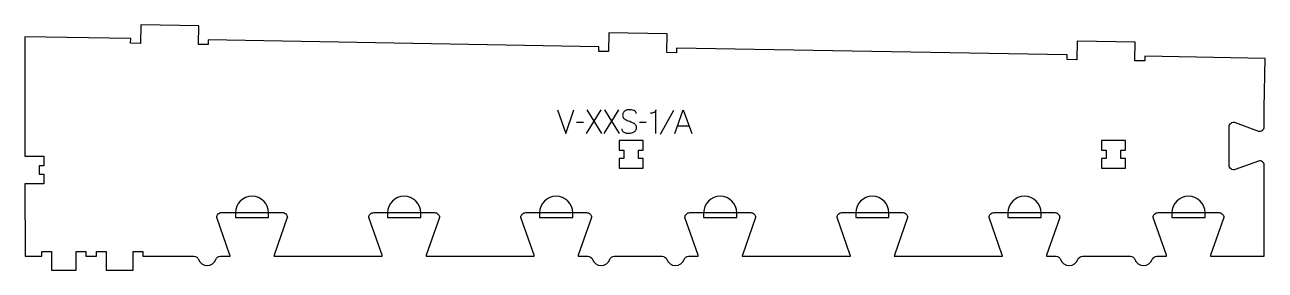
# Model space of a CAD drawing. Extents: x 0 to 1589, y 0 to 315.
import ezdxf

# ---------------------------------------------------------------- set-up
doc = ezdxf.new("R2010")
doc.units = 0
for name, color, linetype in [('1_ANYTOOL_1MMDEEP_LABELS_S', 2, 'CONTINUOUS'), ('3_ANYTOOL_CUTTHROUGH_INSID', 4, 'CONTINUOUS'), ('4_ANYTOOL_CUTTHROUGH_OUTSI', 5, 'CONTINUOUS'), ('5_ANYTOOL_HALF_MILL_9MM_IN', 3, 'CONTINUOUS')]:
    doc.layers.add(name, color=color, linetype=linetype)

msp = doc.modelspace()

# ---------------------------------------------------------------- linework, layer by layer
at = {"layer": '1_ANYTOOL_1MMDEEP_LABELS_S'}
for p, q in [((738.237746, 205.696771), (719.337746, 175.696771)), ((739.480604, 175.696771), (720.537746, 205.696771)), ((760.952032, 205.696771), (742.052032, 175.696771)), ((762.194889, 175.696771), (743.252032, 205.696771)), ((831.237746, 205.225343), (814.052032, 174.453914)), ((715.909175, 189.582486), (707.123461, 189.496771)), ((796.394889, 189.582486), (787.609175, 189.496771)), ((836.423461, 185.253914), (851.337746, 185.253914))]:
    msp.add_line(p, q, dxfattribs=at)
for points in [[(682.780604, 205.696771), (693.152032, 175.696771), (703.694889, 205.696771)], [(832.952032, 175.696771), (843.837746, 205.696771), (854.894889, 175.696771)]]:
    msp.add_lwpolyline(points, dxfattribs=at)
for points in [[(783.580604, 201.111057, 0.071867), (783.38749, 202.447664, 0.100684), (782.760961, 203.628914, 0.047558), (782.286407, 204.105365, 0.038563), (781.736407, 204.494093, 0.037928), (781.039219, 204.841561, 0.026634), (780.302032, 205.096771, 0.028461), (777.278699, 205.782754, 0.041577), (774.194889, 206.039628, 0.036938), (772.692529, 205.928489, 0.041531), (771.227032, 205.584271, 0.041583), (769.849655, 205.007063, 0.038125), (768.580604, 204.2182, 0.057611), (767.510451, 203.226296, 0.065808), (766.716318, 202.0057, 0.06469), (766.238822, 200.546145, 0.046778), (766.094889, 199.011057, 0.052235), (766.257245, 197.461215, 0.075448), (766.802032, 196.011057, 0.076671), (767.718124, 194.838004, 0.061023), (768.923461, 193.953914, 0.021951), (771.952315, 192.426568, 0.018213), (775.094889, 191.146771, -0.02405), (778.196374, 189.841309, -0.02981), (781.137746, 188.211057, -0.068439), (782.279048, 187.245126, -0.079282), (783.087746, 185.9932, -0.076308), (783.512746, 184.414518, -0.047772), (783.537746, 182.7682, -0.046243), (783.244512, 181.087241, -0.06359), (782.594889, 179.516414, -0.064671), (781.622065, 178.232225, -0.057073), (780.366318, 177.2182, -0.067522), (777.398009, 175.855289, -0.070793), (774.173461, 175.353914, -0.064027), (771.034445, 175.716429, -0.070447), (768.109175, 176.896771, -0.054374), (766.950758, 177.746404, -0.074742), (766.052032, 178.857486, -0.075199), (765.529025, 180.163864, -0.057737), (765.366318, 181.5682)], [(808.523461, 175.696771), (808.523461, 205.739628, -0.057478), (808.259438, 204.646661, -0.075801), (807.719889, 203.666414, -0.075474), (806.904437, 202.88254, -0.055107), (805.909175, 202.332486, -0.039607), (803.766934, 201.632974, -0.05918), (801.537746, 201.3682)]]:
    msp.add_lwpolyline(points, format="xyb", dxfattribs=at)
at = {"layer": '3_ANYTOOL_CUTTHROUGH_INSID'}
for points in [[(768.063267, 130.956456), (792.313267, 130.956456), (792.313267, 143.456456), (786.313267, 143.456456), (786.313267, 153.956456), (792.313267, 153.956456), (792.313267, 166.456456), (761.813267, 166.456456), (761.813267, 153.956456), (767.813267, 153.956456), (767.813267, 143.456456), (761.813267, 143.456456), (761.813267, 130.956456)], [(1386.063267, 130.956456), (1410.313267, 130.956456), (1410.313267, 143.456456), (1404.313267, 143.456456), (1404.313267, 153.956456), (1410.313267, 153.956456), (1410.313267, 166.456456), (1379.813267, 166.456456), (1379.813267, 153.956456), (1385.813267, 153.956456), (1385.813267, 143.456456), (1379.813267, 143.456456), (1379.813267, 130.956456)]]:
    msp.add_lwpolyline(points, close=True, dxfattribs=at)
at = {"layer": '4_ANYTOOL_CUTTHROUGH_OUTSI'}
msp.add_lwpolyline([(135.688222, 297.329981), (0, 299.698868), (0.170265, 146.456456), (23.95943, 146.456456, -0.414214), (24.20943, 146.206456), (24.20943, 134.206456, -0.414214), (23.95943, 133.956456), (18.20943, 133.956456), (18.20943, 123.456456), (23.95943, 123.456456, -0.414214), (24.20943, 123.206456), (24.20943, 111.206456, -0.414214), (23.95943, 110.956456), (0.209707, 110.956456), (0.312596, 18), (21.812477, 18), (21.812477, 23.75, -0.414214), (22.062477, 24), (34.062477, 24, -0.414214), (34.312477, 23.75), (34.312477, 0), (65.900477, 0), (65.900477, 23.75, -0.414214), (66.150477, 24), (78.150477, 24, -0.414214), (78.400477, 23.75), (78.400477, 18), (91.812477, 18), (91.812477, 23.75, -0.414214), (92.062477, 24), (104.062477, 24, -0.414214), (104.312477, 23.75), (104.312477, 0), (138.812477, 0), (138.812477, 23.75, -0.414214), (139.062477, 24), (151.062477, 24, -0.414214), (151.312477, 23.75), (151.312477, 18), (216.716914, 18, -0.317837), (222.609471, 13.833333, 0.707107), (244.765483, 13.833333, -0.317837), (250.65759, 17.999999), (263.057612, 18.044651, 0.061449), (262.822663, 19.440439), (245.92713, 67.712982, -0.084368), (245.913094, 67.795569, -0.414214), (252.163094, 74.045569), (330.163094, 74.045569, -0.414214), (336.413094, 67.795569, -0.084368), (336.399059, 67.712982), (319.499946, 19.429374, 0.060861), (319.268777, 18.045485), (457.95747, 18.000084, 0.061503), (457.722836, 19.39487), (440.827303, 67.667412, -0.084368), (440.813267, 67.75, -0.414214), (447.063267, 74), (525.063267, 74, -0.414214), (531.313267, 67.75, -0.084368), (531.299232, 67.667412), (514.400119, 19.383805, 0.0608), (514.168788, 18), (652.857746, 18, 0.06141), (652.622836, 19.39487), (635.727303, 67.667412, -0.084368), (635.713267, 67.75, -0.414214), (641.963267, 74), (719.963267, 74, -0.414214), (726.213267, 67.75, -0.084368), (726.199232, 67.667412), (709.300119, 19.383805, 0.0608), (709.068788, 18), (721.466914, 18, -0.317837), (727.359471, 13.833333, 0.707107), (749.515483, 13.833333, -0.317837), (755.40804, 18), (768.062872, 18), (804.063267, 18), (816.716914, 18, -0.317837), (822.609471, 13.833333, 0.707107), (844.765483, 13.833333, -0.317837), (850.65804, 18), (863.057745, 18, 0.061409), (862.822836, 19.39487), (845.927303, 67.667412, -0.084368), (845.913267, 67.75, -0.414214), (852.163267, 74), (930.163267, 74, -0.414214), (936.413267, 67.75, -0.084368), (936.399232, 67.667412), (919.500119, 19.383805, 0.0608), (919.268788, 18), (1057.957746, 18, 0.06141), (1057.722836, 19.39487), (1040.827303, 67.667412, -0.084368), (1040.813267, 67.75, -0.414214), (1047.063267, 74), (1125.063267, 74, -0.414214), (1131.313267, 67.75, -0.084368), (1131.299232, 67.667412), (1114.400119, 19.383805, 0.0608), (1114.168788, 18), (1252.857746, 18, 0.06141), (1252.622836, 19.39487), (1235.727303, 67.667412, -0.084368), (1235.713267, 67.75, -0.414214), (1241.963267, 74), (1319.963267, 74, -0.414214), (1326.213267, 67.75, -0.084368), (1326.199232, 67.667412), (1309.300119, 19.383805, 0.060725), (1309.068574, 18), (1321.466914, 18, -0.317837), (1327.359471, 13.833333, 0.707107), (1349.515483, 13.833333, -0.317837), (1355.40804, 18), (1368.062872, 18), (1404.06307, 18), (1416.71731, 18, -0.317837), (1422.609866, 13.833333, 0.707107), (1444.765879, 13.833333, -0.317837), (1450.658435, 18), (1463.057746, 18, 0.06141), (1462.822836, 19.39487), (1445.927303, 67.667412, -0.084368), (1445.913267, 67.75, -0.414214), (1452.163267, 74), (1530.163267, 74, -0.414214), (1536.413267, 67.75, -0.084368), (1536.399232, 67.667412), (1519.500119, 19.383805, 0.0608), (1519.268788, 18), (1588.363267, 18), (1588.363267, 109.895308), (1588.363501, 134.715911, 0.237079), (1586.045851, 139.329094, 0.237104), (1580.961335, 140.223183), (1551.200133, 129.228584, -0.015604), (1551.185338, 129.223637, -0.237079), (1545.658598, 130.195721, -0.237079), (1543.139413, 135.210053), (1543.139869, 183.716137, -0.237079), (1545.659053, 188.730467, -0.237077), (1551.185647, 189.702551, -0.015611), (1551.200448, 189.697602), (1580.976122, 178.69762, 0.236337), (1586.045851, 179.596641, 0.237079), (1588.363501, 184.209827), (1588.363748, 208.465051), (1589.472048, 271.950345), (1435.173065, 274.644081), (1435.07273, 268.894958, -0.414214), (1434.818406, 268.649358), (1422.820233, 268.858753, -0.414214), (1422.574634, 269.113077), (1422.989061, 292.859548), (1348.500408, 294.159753), (1348.085982, 270.413404, -0.414214), (1347.831658, 270.167804), (1335.833485, 270.377198, -0.414214), (1335.587886, 270.631523), (1335.688222, 276.380753), (835.173065, 285.118695), (835.07273, 279.369572, -0.414214), (834.818406, 279.123973), (822.820233, 279.333367, -0.414214), (822.574634, 279.587691), (822.989061, 303.334163), (748.500408, 304.634367), (748.085982, 280.888018, -0.414214), (747.831658, 280.642418), (735.833485, 280.851813, -0.414214), (735.587886, 281.106137), (735.688222, 286.855367), (235.173065, 295.59331), (235.07273, 289.844186, -0.414214), (234.818406, 289.598587), (222.820233, 289.807981, -0.414214), (222.574634, 290.062306), (222.989061, 313.808777), (148.500408, 315.108981), (148.085982, 291.362632, -0.414214), (147.831658, 291.117033), (135.833485, 291.326427, -0.414214), (135.587886, 291.580751)], format="xyb", close=True, dxfattribs=at)
at = {"layer": '5_ANYTOOL_HALF_MILL_9MM_IN'}
for points in [[(312.41349, 73.545569, 0.000271), (312.413421, 73.670841, 0.000271), (312.413217, 73.796112, 0.997832), (269.913317, 73.796112, 0.000271), (269.913114, 73.670841, 0.000271), (269.913045, 73.54557), (269.913317, 67.545569), (312.413218, 67.545569)], [(507.313265, 73.76, 0.999765), (464.813267, 73.75), (464.813267, 67.5), (507.313267, 67.5)], [(702.213265, 73.76, 0.999765), (659.713267, 73.75), (659.713267, 67.5), (702.213267, 67.5)], [(912.413265, 73.76, 0.999765), (869.913267, 73.75), (869.913267, 67.5), (912.413267, 67.5)], [(1107.313265, 73.76, 0.999765), (1064.813267, 73.75), (1064.813267, 67.5), (1107.313267, 67.5)], [(1302.213265, 73.76, 0.999765), (1259.713267, 73.75), (1259.713267, 67.5), (1302.213267, 67.5)], [(1512.413265, 73.76, 0.999765), (1469.913267, 73.75), (1469.913267, 67.5), (1512.413267, 67.5)]]:
    msp.add_lwpolyline(points, format="xyb", close=True, dxfattribs=at)

doc.saveas('drawing.dxf')
